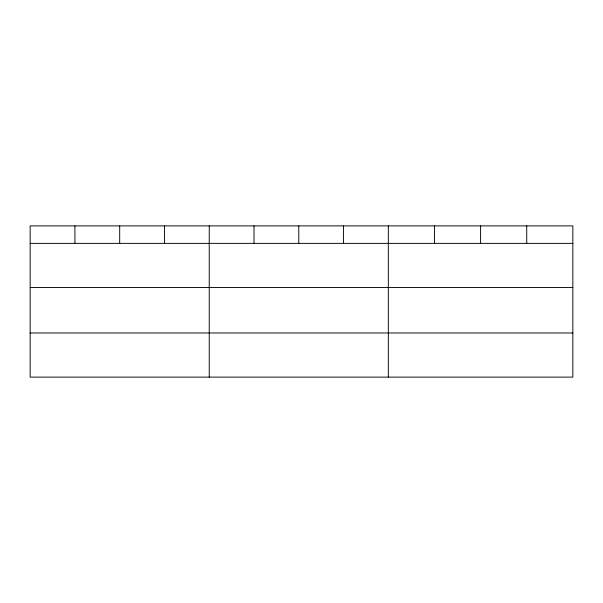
<?xml version="1.0" encoding="UTF-8"?>
<svg xmlns="http://www.w3.org/2000/svg" width="603" height="603" viewBox="0 0 603 603"><rect width="100%" height="100%" fill="white"/><g stroke="black" fill="none" stroke-linecap="round" stroke-linejoin="round"><path stroke-width="0.9" d="M572.85 287.503L572.85 225.884L30.15 225.884L30.15 377.116L572.85 377.116L572.85 287.503L30.15 287.503M30.15 243.371L572.85 243.371M30.15 332.977L572.85 332.977M526.721 225.884L526.721 243.371M480.591 225.884L480.591 243.371M434.462 225.884L434.462 243.371M388.332 225.884L388.332 377.116M343.559 225.884L343.559 243.371M298.786 225.884L298.786 243.371M254.014 225.884L254.014 243.371M209.241 225.884L209.241 377.116M164.468 225.884L164.468 243.371M119.696 225.884L119.696 243.371M74.923 225.884L74.923 243.371"/></g></svg>
